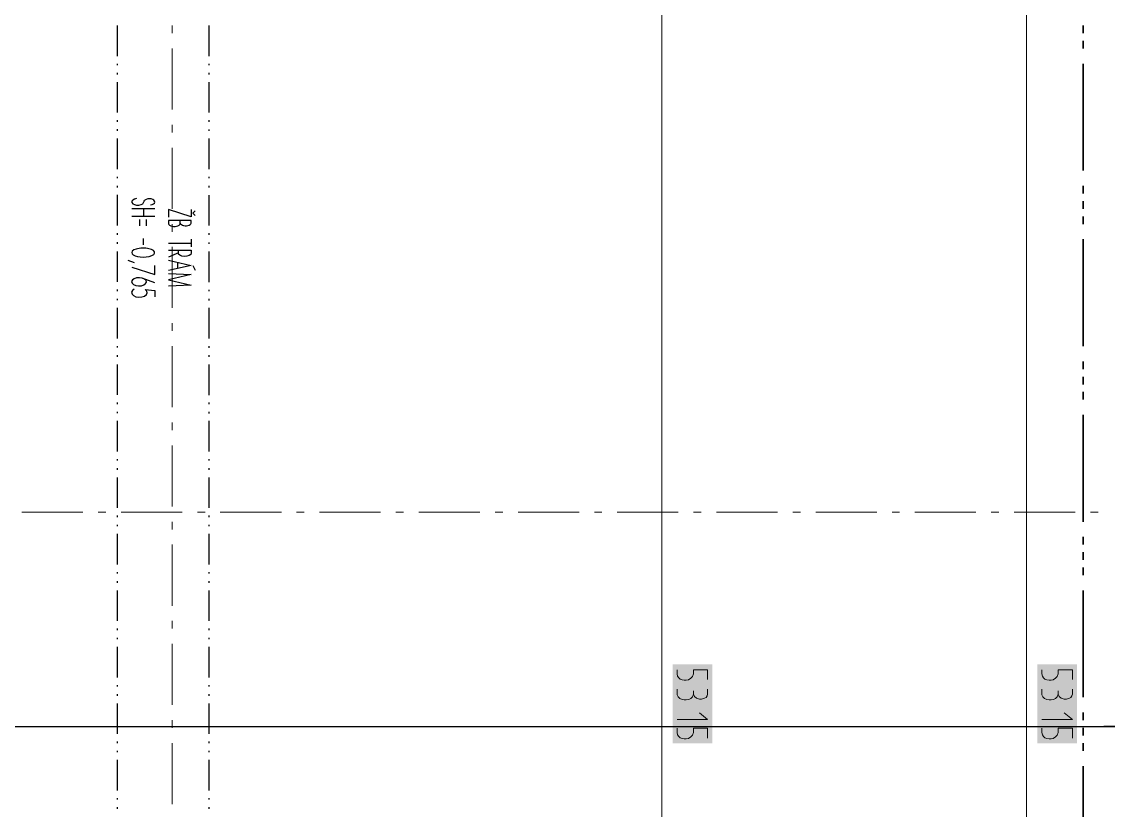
# Model space of a CAD drawing. Header units: millimetres. Extents: x 0 to 594, y 0 to 420.
# Drawn here: x 406.98 to 435.9, y 222.86 to 243.85 of the extents above; entities that cross this region are included whole.
import ezdxf

# ---------------------------------------------------------------- set-up
doc = ezdxf.new("R2010")
doc.units = ezdxf.units.MM
doc.header["$LTSCALE"] = 8
for name, color, linetype in [('PDF_Dokresleni nad rovinou rezu', 7, 'Continuous'), ('PDF_Koty delkove', 7, 'Continuous'), ('PDF_Osy hlavni', 7, 'Continuous'), ('PDF_Pozarni useky', 3, 'Continuous'), ('PDF_Rampy', 7, 'Continuous')]:
    doc.layers.add(name, color=color, linetype=linetype)

msp = doc.modelspace()

# ---------------------------------------------------------------- linework, layer by layer
at = {"layer": 'PDF_Dokresleni nad rovinou rezu', "lineweight": 25}
for points in [[(409.525, 243.75), (409.525, 242.937)], [(411.963, 243.749), (411.963, 242.936)], [(409.525, 242.734), (409.525, 242.693)], [(411.963, 242.733), (411.963, 242.692)], [(409.525, 242.49), (409.525, 242.449)], [(411.963, 242.489), (411.963, 242.448)], [(409.525, 242.246), (409.525, 241.434)], [(411.963, 242.245), (411.963, 241.433)], [(409.525, 241.23), (409.525, 241.19)], [(411.963, 241.23), (411.963, 241.189)], [(409.525, 240.987), (409.525, 240.946)], [(411.963, 240.986), (411.963, 240.945)], [(409.525, 240.743), (409.525, 239.93)], [(411.963, 240.742), (411.963, 239.929)], [(409.525, 239.727), (409.525, 239.686)], [(409.525, 239.483), (409.525, 239.443)], [(411.963, 239.726), (411.963, 239.685)], [(411.963, 239.482), (411.963, 239.442)], [(409.525, 239.24), (409.525, 238.427)], [(411.963, 239.239), (411.963, 238.426)], [(410.037, 239.143), (409.979, 239.129), (409.935, 239.105), (409.91, 239.073), (409.91, 239.038), (409.935, 239.006), (409.979, 238.982), (410.037, 238.968), (410.099, 238.968), (410.157, 238.982), (410.201, 239.006), (410.225, 239.038), (410.242, 239.072), (410.261, 239.102)], [(409.91, 238.884), (410.52, 238.884)], [(410.225, 238.884), (410.225, 238.672)], [(409.91, 238.672), (410.52, 238.672)], [(410.114, 238.587), (410.114, 238.418)], [(410.297, 238.587), (410.297, 238.418)], [(411.495, 238.851), (411.495, 238.656), (410.885, 238.851), (410.885, 238.645)], [(411.596, 238.816), (411.535, 238.754), (411.596, 238.692)], [(411.2, 238.492), (411.211, 238.472), (411.23, 238.453), (411.258, 238.438), (411.291, 238.427), (411.328, 238.421), (411.367, 238.421), (411.405, 238.427), (411.438, 238.438), (411.466, 238.453), (411.485, 238.472), (411.495, 238.492), (411.495, 238.561), (410.885, 238.561), (410.885, 238.476), (410.896, 238.453), (410.917, 238.434), (410.946, 238.417), (410.982, 238.406), (411.022, 238.4), (411.064, 238.4), (411.104, 238.406), (411.139, 238.417), (411.169, 238.434), (411.19, 238.453), (411.2, 238.476), (411.2, 238.561)], [(409.525, 238.224), (409.525, 238.183)], [(410.215, 238.08), (410.215, 237.91)], [(411.495, 238.061), (411.495, 237.858)], [(411.963, 238.223), (411.963, 238.182)], [(409.525, 237.98), (409.525, 237.939)], [(409.525, 237.736), (409.525, 236.924)], [(410.885, 237.959), (411.495, 237.959)], [(410.885, 237.774), (411.495, 237.774), (411.495, 237.7), (411.48, 237.657), (411.439, 237.626), (411.379, 237.607), (411.311, 237.602), (411.244, 237.612), (411.19, 237.635), (411.156, 237.668), (411.15, 237.7), (411.15, 237.774)], [(411.963, 237.979), (411.963, 237.938)], [(411.963, 237.735), (411.963, 236.923)], [(409.809, 237.504), (409.972, 237.445)], [(409.918, 237.677), (409.949, 237.648), (409.998, 237.623), (410.061, 237.604), (410.136, 237.592), (410.215, 237.588), (410.295, 237.592)], [(411.15, 237.7), (410.885, 237.587)], [(410.885, 237.503), (411.495, 237.367), (410.885, 237.231)], [(411.13, 237.448), (411.13, 237.286)], [(409.91, 237.317), (410.52, 237.12), (410.52, 237.36)], [(410.885, 237.147), (411.495, 237.119)], [(411.536, 237.367), (411.597, 237.243)], [(410.52, 236.9), (410.19, 237.026)], [(411.495, 237.119), (410.885, 236.979), (411.495, 236.839), (410.885, 236.811)], [(409.525, 236.72), (409.525, 236.68)], [(409.977, 236.735), (409.928, 236.697), (409.907, 236.65), (409.917, 236.603), (409.958, 236.561), (410.022, 236.532), (410.1, 236.519), (410.18, 236.525), (410.25, 236.55), (410.3, 236.587), (410.32, 236.634), (410.31, 236.681), (410.269, 236.723), (410.52, 236.7), (410.52, 236.525)], [(411.963, 236.719), (411.963, 236.679)], [(409.525, 236.477), (409.525, 236.436)], [(411.963, 236.476), (411.963, 236.435)], [(409.525, 236.233), (409.525, 235.42)], [(411.963, 236.232), (411.963, 235.419)], [(409.525, 235.217), (409.525, 235.176)], [(411.963, 235.216), (411.963, 235.175)], [(409.525, 234.973), (409.525, 234.933)], [(411.963, 234.972), (411.963, 234.932)], [(409.525, 234.729), (409.525, 233.917)], [(411.963, 234.728), (411.963, 233.916)], [(409.525, 233.714), (409.525, 233.673)], [(411.963, 233.713), (411.963, 233.672)], [(409.525, 233.47), (409.525, 233.429)], [(411.963, 233.469), (411.963, 233.428)], [(409.525, 233.226), (409.525, 232.413)], [(411.963, 233.225), (411.963, 232.412)], [(409.525, 232.21), (409.525, 232.17)], [(409.525, 231.966), (409.525, 231.926)], [(411.963, 232.209), (411.963, 232.169)], [(411.963, 231.965), (411.963, 231.925)], [(409.525, 231.723), (409.525, 230.91)], [(411.963, 231.722), (411.963, 230.909)], [(409.525, 230.707), (409.525, 230.666)], [(411.963, 230.706), (411.963, 230.665)], [(409.525, 230.463), (409.525, 230.422)], [(409.525, 230.219), (409.525, 229.407)], [(411.963, 230.462), (411.963, 230.421)], [(411.963, 230.218), (411.963, 229.406)], [(409.525, 229.203), (409.525, 229.163)], [(411.963, 229.202), (411.963, 229.162)], [(409.525, 228.96), (409.525, 228.919)], [(411.963, 228.959), (411.963, 228.918)], [(409.525, 228.716), (409.525, 227.903)], [(411.963, 228.715), (411.963, 227.902)], [(409.525, 227.7), (409.525, 227.659)], [(411.963, 227.699), (411.963, 227.658)], [(409.525, 227.456), (409.525, 227.416)], [(411.963, 227.455), (411.963, 227.415)], [(409.525, 227.212), (409.525, 226.4)], [(411.963, 227.211), (411.963, 226.399)], [(409.525, 226.197), (409.525, 226.156)], [(411.963, 226.196), (411.963, 226.155)], [(409.525, 225.953), (409.525, 225.912)], [(411.963, 225.952), (411.963, 225.911)], [(409.525, 225.709), (409.525, 224.896)], [(411.963, 225.708), (411.963, 224.895)], [(409.525, 224.693), (409.525, 224.653)], [(409.525, 224.45), (409.525, 224.409)], [(411.963, 224.692), (411.963, 224.652)], [(411.963, 224.449), (411.963, 224.408)], [(409.525, 224.206), (409.525, 223.393)], [(411.963, 224.205), (411.963, 223.392)], [(409.525, 223.19), (409.525, 223.149)], [(411.963, 223.189), (411.963, 223.148)], [(409.525, 222.946), (409.525, 222.905)], [(411.963, 222.945), (411.963, 222.905)]]:
    msp.add_lwpolyline(points, dxfattribs=at)
msp.add_lwpolyline([(410.167, 236.825), (410.233, 236.846), (410.28, 236.88), (410.3, 236.921), (410.29, 236.963), (410.251, 237), (410.19, 237.026), (410.116, 237.037), (410.04, 237.031), (409.973, 237.01), (409.927, 236.977), (409.907, 236.936), (409.917, 236.893), (409.956, 236.856), (410.016, 236.83), (410.091, 236.819)], close=True, dxfattribs=at)
for centre, major_axis, ratio, start_param, end_param in [((410.38, 239.056), (0.142, 0), 0.587333, 4.907019, 8.842241), ((410.215, 237.707), (0.306, 0), 0.387124, 4.974657, 9.687302)]:
    msp.add_ellipse(centre, major_axis=major_axis, ratio=ratio, start_param=start_param, end_param=end_param, dxfattribs=at)
at = {"layer": 'PDF_Koty delkove', "lineweight": 18}
for points in [[(433.728, 145.346), (433.728, 145.956), (433.728, 147.134), (433.728, 149.206), (433.728, 168.588), (433.728, 185.003), (433.728, 185.816), (433.728, 196.177), (433.728, 198.208), (433.728, 202.353), (433.728, 203.572), (433.728, 204.1), (433.728, 247.292), (433.728, 247.82), (433.728, 249.486), (433.728, 273.377), (433.728, 274.027), (433.728, 280.292), (433.728, 298.041), (433.728, 300.072), (433.728, 300.682)], [(424.019, 269.252), (424.019, 267.892), (424.019, 266.267), (424.019, 266.023), (424.019, 264.56), (424.019, 251.152), (424.019, 249.689), (424.019, 249.445), (424.019, 247.82), (424.019, 247.292), (424.019, 204.1), (424.019, 199.224), (424.019, 198.005), (424.019, 185.816), (424.019, 185.003), (424.019, 149.166)], [(425.238, 226.345), (425.238, 226.605), (424.859, 226.605), (424.859, 226.497), (424.832, 226.421), (424.791, 226.378), (424.724, 226.335), (424.67, 226.324), (424.616, 226.324), (424.561, 226.335), (424.508, 226.356), (424.467, 226.389), (424.439, 226.432), (424.426, 226.497), (424.426, 226.605)], [(434.947, 226.345), (434.947, 226.605), (434.568, 226.605), (434.568, 226.497), (434.54, 226.421), (434.5, 226.378), (434.432, 226.335), (434.379, 226.324), (434.324, 226.324), (434.27, 226.335), (434.216, 226.356), (434.176, 226.389), (434.148, 226.432), (434.134, 226.497), (434.134, 226.605)], [(424.426, 226.085), (424.426, 225.934), (424.453, 225.88), (424.494, 225.836), (424.561, 225.815), (424.616, 225.804), (424.67, 225.804), (424.738, 225.815), (424.791, 225.836), (424.832, 225.88), (424.859, 225.955)], [(425.238, 226.085), (425.238, 225.955), (425.225, 225.912), (425.198, 225.869), (425.157, 225.847), (425.076, 225.825), (425.022, 225.825), (424.941, 225.847), (424.886, 225.89), (424.859, 225.955), (424.859, 226.042)], [(434.134, 226.085), (434.134, 225.934), (434.162, 225.88), (434.202, 225.836), (434.27, 225.815), (434.324, 225.804), (434.379, 225.804), (434.446, 225.815), (434.5, 225.836), (434.54, 225.88), (434.568, 225.955)], [(434.649, 225.847), (434.595, 225.89), (434.568, 225.955), (434.568, 226.042)], [(434.947, 226.085), (434.947, 225.955), (434.934, 225.912), (434.906, 225.869), (434.865, 225.847), (434.785, 225.825), (434.731, 225.825), (434.649, 225.847)], [(424.426, 225.284), (425.238, 225.284), (425.022, 225.457)], [(434.134, 225.284), (434.947, 225.284), (434.731, 225.457)], [(425.238, 224.785), (425.238, 225.045), (424.859, 225.045), (424.859, 224.937), (424.832, 224.861), (424.791, 224.818), (424.724, 224.775), (424.67, 224.764), (424.616, 224.764), (424.561, 224.775), (424.508, 224.796), (424.467, 224.829), (424.439, 224.872), (424.426, 224.937), (424.426, 225.045)], [(434.947, 224.785), (434.947, 225.045), (434.568, 225.045), (434.568, 224.937), (434.54, 224.861), (434.5, 224.818), (434.432, 224.775), (434.379, 224.764), (434.324, 224.764), (434.27, 224.775), (434.216, 224.796), (434.176, 224.829), (434.148, 224.872), (434.134, 224.937), (434.134, 225.045)]]:
    msp.add_lwpolyline(points, dxfattribs=at)
at = {"layer": 'PDF_Koty delkove', "color": 7, "lineweight": 18, "true_color": 0xffffff, "transparency": 33554559}
for points in [[(424.304, 226.749), (424.304, 224.642), (425.36, 226.749), (425.36, 224.642)], [(434.012, 226.749), (434.012, 224.642), (435.069, 226.749), (435.069, 224.642)]]:
    msp.add_solid(points, dxfattribs=at)
at = {"layer": 'PDF_Osy hlavni', "lineweight": 18}
for points in [[(410.988, 243.749), (410.988, 243.546)], [(410.988, 243.139), (410.988, 241.514)], [(410.988, 241.108), (410.988, 240.904)], [(410.988, 240.498), (410.988, 238.873)], [(410.988, 238.467), (410.988, 238.263)], [(410.988, 237.857), (410.988, 236.232)], [(410.988, 235.825), (410.988, 235.622)], [(410.988, 235.216), (410.988, 233.591)], [(410.988, 233.184), (410.988, 232.981)], [(410.988, 232.575), (410.988, 230.95)], [(406.985, 230.795), (408.61, 230.795)], [(409.017, 230.795), (409.22, 230.795)], [(409.626, 230.795), (411.252, 230.795)], [(411.658, 230.795), (411.861, 230.795)], [(412.267, 230.795), (413.893, 230.795)], [(414.299, 230.795), (414.502, 230.795)], [(414.908, 230.795), (416.534, 230.795)], [(416.94, 230.795), (417.143, 230.795)], [(417.549, 230.795), (419.175, 230.795)], [(419.581, 230.795), (419.784, 230.795)], [(420.191, 230.795), (421.816, 230.795)], [(422.222, 230.795), (422.425, 230.795)], [(422.832, 230.795), (424.457, 230.795)], [(424.863, 230.795), (425.066, 230.795)], [(425.473, 230.795), (427.098, 230.795)], [(427.504, 230.795), (427.707, 230.795)], [(428.114, 230.795), (429.739, 230.795)], [(430.145, 230.795), (430.348, 230.795)], [(430.755, 230.795), (432.38, 230.795)], [(432.786, 230.795), (432.99, 230.795)], [(433.396, 230.795), (435.021, 230.795)], [(435.427, 230.795), (435.631, 230.795)], [(410.988, 230.543), (410.988, 230.34)], [(410.988, 229.934), (410.988, 228.309)], [(410.988, 227.902), (410.988, 227.699)], [(410.988, 227.293), (410.988, 225.667)], [(410.988, 225.261), (410.988, 225.058)], [(410.988, 224.652), (410.988, 223.026)]]:
    msp.add_lwpolyline(points, dxfattribs=at)
at = {"layer": 'PDF_Pozarni useky', "lineweight": 35}
for points in [[(435.237, 243.749), (435.237, 243.546)], [(435.237, 243.342), (435.237, 243.139)], [(435.237, 242.733), (435.237, 239.889)], [(435.237, 239.482), (435.237, 239.279)], [(435.237, 239.076), (435.237, 238.873)], [(435.237, 238.67), (435.237, 238.467)], [(435.237, 238.06), (435.237, 235.216)], [(435.237, 234.81), (435.237, 234.606)], [(435.237, 234.403), (435.237, 234.2)], [(435.237, 233.997), (435.237, 233.794)], [(435.237, 233.388), (435.237, 230.543)], [(435.237, 230.137), (435.237, 229.934)], [(435.237, 229.731), (435.237, 229.527)], [(435.237, 229.324), (435.237, 229.121)], [(435.237, 228.715), (435.237, 225.871)], [(435.237, 225.464), (435.237, 225.261)], [(435.237, 225.058), (435.237, 224.855)], [(435.237, 224.652), (435.237, 224.449)], [(435.237, 224.042), (435.237, 221.198)]]:
    msp.add_lwpolyline(points, dxfattribs=at)
at = {"layer": 'PDF_Rampy', "lineweight": 25}
msp.add_lwpolyline([(385.633, 225.094), (436.8, 225.094), (435.784, 225.094)], dxfattribs=at)

doc.saveas('drawing.dxf')
